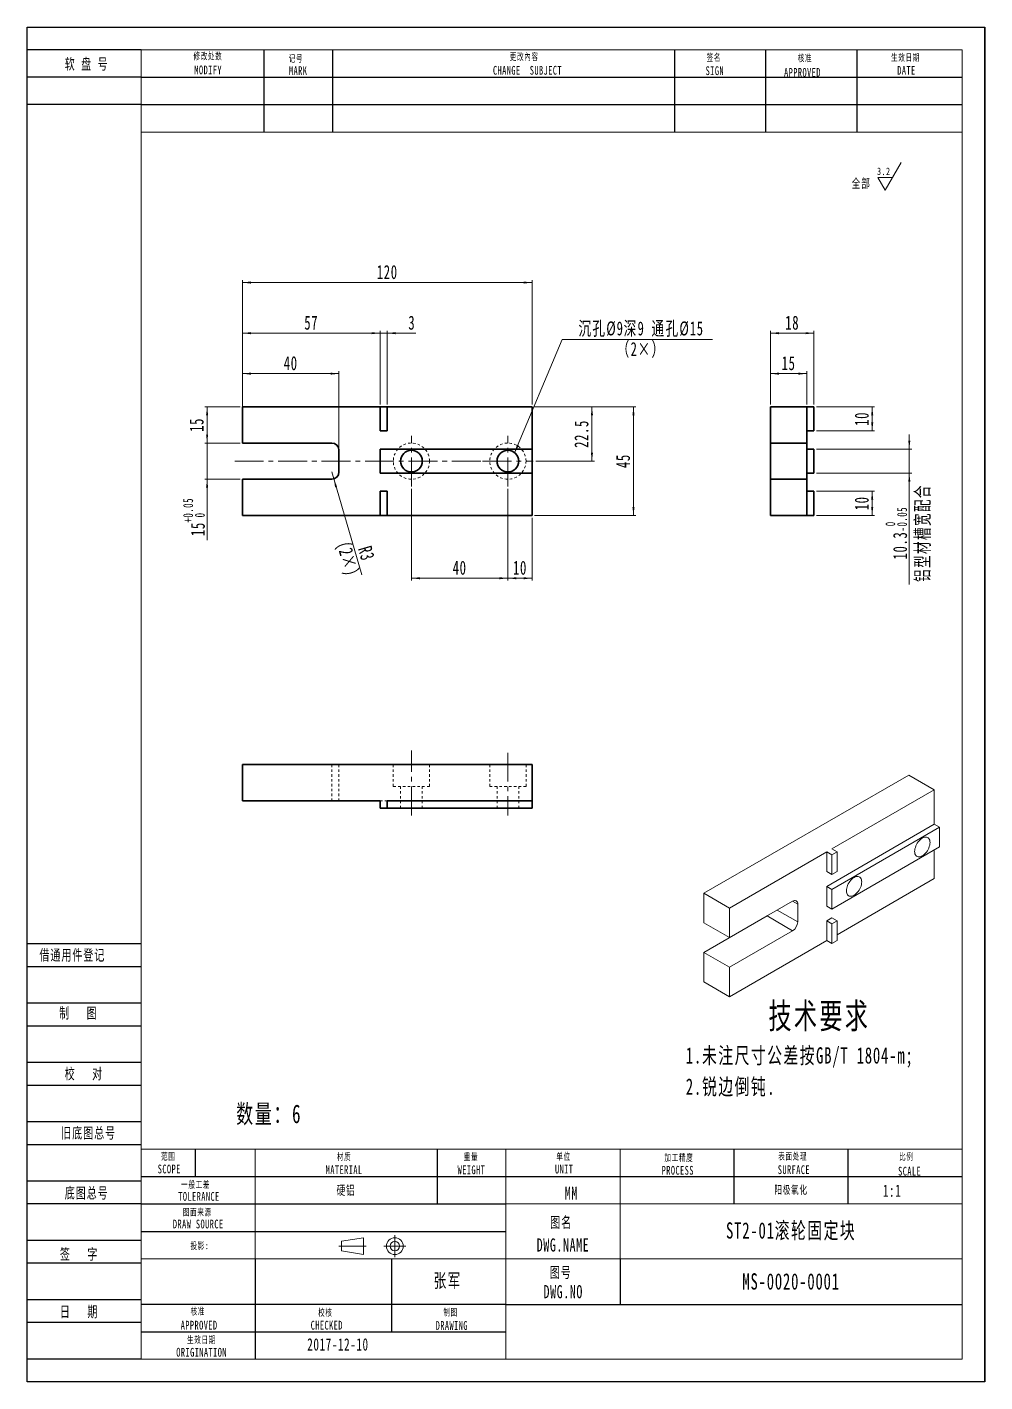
# Model space of a CAD drawing. Header units: millimetres. Extents: x 0 to 7581, y 0 to 561.
# Drawn here: x 0 to 397, y 0 to 561 of the extents above; entities that cross this region are included whole.
import ezdxf

# ---------------------------------------------------------------- set-up
doc = ezdxf.new("R2010")
doc.units = ezdxf.units.MM
for name, pattern in [('AD_LTYPE3 0 mm', [16, 11, -1, 1, -1, 1, -1]), ('点画线', [18, 12, -2, 2, -2]), ('虚线', [2, 1, -1])]:
    doc.linetypes.add(name, pattern=pattern)
doc.layers.get('0').update_dxf_attribs({"lineweight": 35})
for name, color, linetype, lineweight in [('ACAD0', 7, 'Continuous', 0), ('ACADA-定位3-标高', 171, 'Continuous', 0), ('ACADA-构件3-柱砼', 9, 'Continuous', 0), ('ACADA-构件8-屋面', 7, 'Continuous', 0), ('EB0', 7, 'Continuous', 35), ('中心线层', 1, '点画线', 18), ('尺寸线层', 3, 'Continuous', 18), ('虚线层', 6, '虚线', 18)]:
    doc.layers.add(name, color=color, linetype=linetype, lineweight=lineweight)
doc.styles.add('标准', font='', dxfattribs={"width": 0.667})
doc.styles.get('标准').set_extended_font_data('宋体')
doc.dimstyles.new('标准', dxfattribs={"dimtxt": 5.779688, "dimasz": 3.5, "dimexe": 1, "dimexo": 1, "dimgap": 1.209086, "dimtad": 1, "dimdsep": 46, "dimtxsty": '标准', "dimblk": '_CAXARROW', "dimcen": 0, "dimdle": 6, "dimazin": 2, "dimtfac": 0.707107, "dimtdec": 3, "dimtmove": 0, "dimatfit": 3, "dimfxl": 1, "dimfrac": 2, "dimtolj": 1, "dimlwd": 18, "dimarcsym": 0})

# ---------------------------------------------------------------- blocks, each defined once
blk = doc.blocks.new('*X2')
at = {"layer": '尺寸线层', "linetype": 'Continuous', "lineweight": 18}
for p, q in [((6.49, -1.41), (13.14, 10.09)), ((3.48, 3.82), (9.51, 3.82)), ((6.49, -1.41), (3.48, 3.82))]:
    blk.add_line(p, q, dxfattribs=at)
at = {"layer": '尺寸线层', "linetype": 'Continuous', "lineweight": 18, "line_spacing_factor": 1.15057, "style": '标准'}
for s, insert, char_height, width, attachment_point in [('\\T1.1;3.2', (8.68, 6.41), 3.116, 6.8178, 6), ('\\T1.1;全部', (-3.47, 1.27), 3.853, 17.1639, 5)]:
    blk.add_mtext(s, dxfattribs=dict(at, insert=insert, char_height=char_height, width=width, attachment_point=attachment_point))
blk = doc.blocks.new('*X83')
at = {"layer": 'EB0', "linetype": 'Continuous', "lineweight": 18}
for points in [[(74.58, 403.97), (74.15, 400.47), (75.02, 400.47)], [(74.58, 388.97), (74.15, 392.47), (75.02, 392.47)]]:
    blk.add_hatch(color=0, dxfattribs=at).paths.add_polyline_path(points, flags=0)
at = {"layer": 'EB0', "color": 0, "linetype": 'Continuous', "lineweight": 18}
for p, q in [((88.23, 403.97), (73.58, 403.97)), ((74.58, 388.97), (74.58, 403.97)), ((88.23, 388.97), (73.58, 388.97))]:
    blk.add_line(p, q, dxfattribs=at)
at = {"layer": 'EB0', "color": 0, "linetype": 'Continuous', "lineweight": 18, "insert": (70.27, 396.47), "char_height": 5.78, "width": 8.1213, "attachment_point": 5, "rotation": 90, "line_spacing_factor": 1.15057, "style": '标准'}
blk.add_mtext('\\T1.1;15', dxfattribs=at)
blk = doc.blocks.new('_CAXARROW')
blk.add_hatch(color=0).paths.add_polyline_path([(0, 0), (-1, 0.125), (-1, -0.125)], flags=0)
blk = doc.blocks.new('*X85')
at = {"color": 0, "attachment_point": 1, "rotation": 90, "line_spacing_factor": 1.15057, "style": '标准'}
for s, insert, char_height, width in [('\\T1.1;{\\H0.707107x;+0.05}', (64.66, 355.99), 5.7797, 20.9352), ('\\T1.1;{\\H0.707107x;0}', (69.53, 358.14), 5.7797, 20.9352), ('\\T1.1;15', (67.84, 350.42), 5.78, 32.911)]:
    blk.add_mtext(s, dxfattribs=dict(at, insert=insert, char_height=char_height, width=width))
blk = doc.blocks.new('*X84')
at = {"layer": 'EB0', "linetype": 'Continuous', "lineweight": 18}
for points in [[(74.58, 388.97), (75.02, 392.47), (74.15, 392.47)], [(74.58, 373.97), (75.02, 370.47), (74.15, 370.47)]]:
    blk.add_hatch(color=0, dxfattribs=at).paths.add_polyline_path(points, flags=0)
at = {"layer": 'EB0', "color": 0, "linetype": 'Continuous', "lineweight": 18}
for p, q in [((74.58, 394.97), (74.58, 348.7)), ((88.23, 388.97), (73.58, 388.97)), ((88.23, 373.97), (73.58, 373.97))]:
    blk.add_line(p, q, dxfattribs=at)
blk.add_blockref('*X85', (0, 0), dxfattribs=at)
blk = doc.blocks.new('*X86')
at = {"layer": 'EB0', "linetype": 'Continuous', "lineweight": 18}
for points in [[(89.23, 455.45), (92.73, 455.89), (92.73, 455.01)], [(209.23, 455.45), (205.73, 455.89), (205.73, 455.01)]]:
    blk.add_hatch(color=0, dxfattribs=at).paths.add_polyline_path(points, flags=0)
at = {"layer": 'EB0', "color": 0, "linetype": 'Continuous', "lineweight": 18}
for p, q in [((89.23, 404.97), (89.23, 456.45)), ((89.23, 455.45), (209.23, 455.45)), ((209.23, 404.97), (209.23, 456.45))]:
    blk.add_line(p, q, dxfattribs=at)
at = {"layer": 'EB0', "color": 0, "linetype": 'Continuous', "lineweight": 18, "insert": (149.23, 459.76), "char_height": 5.78, "width": 12.7409, "attachment_point": 5, "line_spacing_factor": 1.15057, "style": '标准'}
blk.add_mtext('\\T1.1;120', dxfattribs=at)
blk = doc.blocks.new('*X87')
at = {"layer": 'EB0', "linetype": 'Continuous', "lineweight": 18}
for points in [[(89.23, 434.47), (92.73, 434.9), (92.73, 434.03)], [(146.23, 434.47), (142.73, 434.9), (142.73, 434.03)]]:
    blk.add_hatch(color=0, dxfattribs=at).paths.add_polyline_path(points, flags=0)
at = {"layer": 'EB0', "color": 0, "linetype": 'Continuous', "lineweight": 18}
for p, q in [((89.23, 404.97), (89.23, 435.47)), ((89.23, 434.47), (146.23, 434.47)), ((146.23, 404.97), (146.23, 435.47))]:
    blk.add_line(p, q, dxfattribs=at)
at = {"layer": 'EB0', "color": 0, "linetype": 'Continuous', "lineweight": 18, "insert": (117.73, 438.78), "char_height": 5.78, "width": 8.1534, "attachment_point": 5, "line_spacing_factor": 1.15057, "style": '标准'}
blk.add_mtext('\\T1.1;57', dxfattribs=at)
blk = doc.blocks.new('*X88')
at = {"layer": 'EB0', "linetype": 'Continuous', "lineweight": 18}
for points in [[(146.23, 434.47), (142.73, 434.03), (142.73, 434.9)], [(149.23, 434.47), (152.73, 434.03), (152.73, 434.9)]]:
    blk.add_hatch(color=0, dxfattribs=at).paths.add_polyline_path(points, flags=0)
at = {"layer": 'EB0', "color": 0, "linetype": 'Continuous', "lineweight": 18}
for p, q in [((161.07, 434.47), (140.23, 434.47)), ((146.23, 404.97), (146.23, 435.47)), ((149.23, 404.97), (149.23, 435.47))]:
    blk.add_line(p, q, dxfattribs=at)
at = {"layer": 'EB0', "color": 0, "linetype": 'Continuous', "lineweight": 18, "insert": (159.4, 438.78), "char_height": 5.78, "width": 3.598, "attachment_point": 5, "line_spacing_factor": 1.15057, "style": '标准'}
blk.add_mtext('\\T1.1;3', dxfattribs=at)
blk = doc.blocks.new('*X89')
at = {"layer": 'EB0', "linetype": 'Continuous', "lineweight": 18}
for points in [[(89.23, 417.7), (92.73, 417.27), (92.73, 418.14)], [(129.23, 417.7), (125.73, 417.27), (125.73, 418.14)]]:
    blk.add_hatch(color=0, dxfattribs=at).paths.add_polyline_path(points, flags=0)
at = {"layer": 'EB0', "color": 0, "linetype": 'Continuous', "lineweight": 18}
for p, q in [((89.23, 389.97), (89.23, 418.7)), ((129.23, 417.7), (89.23, 417.7)), ((129.23, 386.97), (129.23, 418.7))]:
    blk.add_line(p, q, dxfattribs=at)
at = {"layer": 'EB0', "color": 0, "linetype": 'Continuous', "lineweight": 18, "insert": (109.23, 422.01), "char_height": 5.78, "width": 8.2177, "attachment_point": 5, "line_spacing_factor": 1.15057, "style": '标准'}
blk.add_mtext('\\T1.1;40', dxfattribs=at)
blk = doc.blocks.new('*X90')
at = {"layer": 'EB0', "linetype": 'Continuous', "lineweight": 18}
for points in [[(159.23, 332.95), (162.73, 333.38), (162.73, 332.51)], [(199.23, 332.95), (195.73, 333.38), (195.73, 332.51)]]:
    blk.add_hatch(color=0, dxfattribs=at).paths.add_polyline_path(points, flags=0)
at = {"layer": 'EB0', "color": 0, "linetype": 'Continuous', "lineweight": 18}
for p, q in [((159.23, 369.97), (159.23, 331.95)), ((199.23, 369.97), (199.23, 331.95)), ((159.23, 332.95), (199.23, 332.95))]:
    blk.add_line(p, q, dxfattribs=at)
at = {"layer": 'EB0', "color": 0, "linetype": 'Continuous', "lineweight": 18, "insert": (179.23, 337.26), "char_height": 5.78, "width": 8.2177, "attachment_point": 5, "line_spacing_factor": 1.15057, "style": '标准'}
blk.add_mtext('\\T1.1;40', dxfattribs=at)
blk = doc.blocks.new('*X91')
at = {"layer": 'EB0', "linetype": 'Continuous', "lineweight": 18}
for points in [[(199.23, 332.95), (202.73, 332.51), (202.73, 333.38)], [(209.23, 332.95), (205.73, 332.51), (205.73, 333.38)]]:
    blk.add_hatch(color=0, dxfattribs=at).paths.add_polyline_path(points, flags=0)
at = {"layer": 'EB0', "color": 0, "linetype": 'Continuous', "lineweight": 18}
for p, q in [((199.23, 369.97), (199.23, 331.95)), ((209.23, 357.97), (209.23, 331.95)), ((209.23, 332.95), (199.23, 332.95))]:
    blk.add_line(p, q, dxfattribs=at)
at = {"layer": 'EB0', "color": 0, "linetype": 'Continuous', "lineweight": 18, "insert": (204.23, 337.26), "char_height": 5.78, "width": 8.2177, "attachment_point": 5, "line_spacing_factor": 1.15057, "style": '标准'}
blk.add_mtext('\\T1.1;10', dxfattribs=at)
blk = doc.blocks.new('*X92')
at = {"layer": 'EB0', "linetype": 'Continuous', "lineweight": 18}
for points in [[(234.04, 403.97), (233.6, 400.47), (234.47, 400.47)], [(234.04, 381.47), (233.6, 384.97), (234.47, 384.97)]]:
    blk.add_hatch(color=0, dxfattribs=at).paths.add_polyline_path(points, flags=0)
at = {"layer": 'EB0', "color": 0, "linetype": 'Continuous', "lineweight": 18}
for p, q in [((210.23, 403.97), (235.04, 403.97)), ((234.04, 381.47), (234.04, 403.97)), ((210.73, 381.47), (235.04, 381.47))]:
    blk.add_line(p, q, dxfattribs=at)
at = {"layer": 'EB0', "color": 0, "linetype": 'Continuous', "lineweight": 18, "insert": (229.73, 392.72), "char_height": 5.78, "width": 17.1678, "attachment_point": 5, "rotation": 90, "line_spacing_factor": 1.15057, "style": '标准'}
blk.add_mtext('\\T1.1;22.5', dxfattribs=at)
blk = doc.blocks.new('*X93')
at = {"layer": 'EB0', "linetype": 'Continuous', "lineweight": 18}
for points in [[(251.25, 403.97), (250.81, 400.47), (251.69, 400.47)], [(251.25, 358.97), (250.81, 362.47), (251.69, 362.47)]]:
    blk.add_hatch(color=0, dxfattribs=at).paths.add_polyline_path(points, flags=0)
at = {"layer": 'EB0', "color": 0, "linetype": 'Continuous', "lineweight": 18}
for p, q in [((210.23, 403.97), (252.25, 403.97)), ((251.25, 358.97), (251.25, 403.97)), ((210.23, 358.97), (252.25, 358.97))]:
    blk.add_line(p, q, dxfattribs=at)
at = {"layer": 'EB0', "color": 0, "linetype": 'Continuous', "lineweight": 18, "insert": (246.94, 381.47), "char_height": 5.78, "width": 8.1213, "attachment_point": 5, "rotation": 90, "line_spacing_factor": 1.15057, "style": '标准'}
blk.add_mtext('\\T1.1;45', dxfattribs=at)
blk = doc.blocks.new('*X94')
at = {"layer": 'EB0', "linetype": 'Continuous', "lineweight": 18}
blk.add_hatch(color=0, dxfattribs=at).paths.add_polyline_path([(127.07, 374.09), (127.63, 370.61), (128.47, 370.86)], flags=0)
at = {"layer": 'EB0', "color": 0, "linetype": 'Continuous', "lineweight": 18}
blk.add_line((138.73, 334.31), (126.23, 376.97), dxfattribs=at)
at = {"layer": 'EB0', "color": 0, "linetype": 'Continuous', "lineweight": 18, "char_height": 5.78, "attachment_point": 5, "rotation": 286.3386, "line_spacing_factor": 1.15057, "style": '标准'}
for s, insert, width in [('\\T1.1;(2×)', (132.33, 340.83), 57.4225), ('\\T1.1;R3', (140.6, 343.25), 37.2019)]:
    blk.add_mtext(s, dxfattribs=dict(at, insert=insert, width=width))
blk = doc.blocks.new('*X95')
at = {"layer": 'EB0', "linetype": 'Continuous', "lineweight": 18}
blk.add_hatch(color=0, dxfattribs=at).paths.add_polyline_path([(202, 384.84), (202.95, 388.24), (203.76, 387.9)], flags=0)
at = {"layer": 'EB0', "color": 0, "linetype": 'Continuous', "lineweight": 18}
for p, q in [((202, 384.84), (221.73, 431.82)), ((221.73, 431.82), (284.02, 431.82))]:
    blk.add_line(p, q, dxfattribs=at)
at = {"layer": 'EB0', "color": 0, "linetype": 'Continuous', "lineweight": 18, "attachment_point": 5, "line_spacing_factor": 1.15057, "style": '标准'}
for s, insert, char_height, width in [('\\T1.1;沉孔%%C9深9 通孔%%C15', (254.38, 436.13), 5.7797, 73.9142), ('\\T1.1;（2×）', (254.38, 427.51), 5.78, 25.3598)]:
    blk.add_mtext(s, dxfattribs=dict(at, insert=insert, char_height=char_height, width=width))
blk = doc.blocks.new('*X96')
at = {"layer": 'EB0', "linetype": 'Continuous', "lineweight": 18}
for points in [[(350.16, 403.97), (349.72, 400.47), (350.6, 400.47)], [(350.16, 393.97), (349.72, 397.47), (350.6, 397.47)]]:
    blk.add_hatch(color=0, dxfattribs=at).paths.add_polyline_path(points, flags=0)
at = {"layer": 'EB0', "color": 0, "linetype": 'Continuous', "lineweight": 18}
for p, q in [((327.03, 403.97), (351.16, 403.97)), ((350.16, 393.97), (350.16, 403.97)), ((327.03, 393.97), (351.16, 393.97))]:
    blk.add_line(p, q, dxfattribs=at)
at = {"layer": 'EB0', "color": 0, "linetype": 'Continuous', "lineweight": 18, "insert": (345.85, 398.97), "char_height": 5.78, "width": 8.2177, "attachment_point": 5, "rotation": 90, "line_spacing_factor": 1.15057, "style": '标准'}
blk.add_mtext('\\T1.1;10', dxfattribs=at)
blk = doc.blocks.new('*X97')
at = {"layer": 'EB0', "linetype": 'Continuous', "lineweight": 18}
for points in [[(350.16, 368.97), (350.6, 365.47), (349.72, 365.47)], [(350.16, 358.97), (350.6, 362.47), (349.72, 362.47)]]:
    blk.add_hatch(color=0, dxfattribs=at).paths.add_polyline_path(points, flags=0)
at = {"layer": 'EB0', "color": 0, "linetype": 'Continuous', "lineweight": 18}
for p, q in [((327.03, 368.97), (351.16, 368.97)), ((350.16, 368.97), (350.16, 358.97)), ((327.03, 358.97), (351.16, 358.97))]:
    blk.add_line(p, q, dxfattribs=at)
at = {"layer": 'EB0', "color": 0, "linetype": 'Continuous', "lineweight": 18, "insert": (345.85, 363.97), "char_height": 5.78, "width": 8.2177, "attachment_point": 5, "rotation": 90, "line_spacing_factor": 1.15057, "style": '标准'}
blk.add_mtext('\\T1.1;10', dxfattribs=at)
blk = doc.blocks.new('*X98')
at = {"layer": 'EB0', "linetype": 'Continuous', "lineweight": 18}
for points in [[(308.03, 417.7), (311.53, 417.27), (311.53, 418.14)], [(323.03, 417.7), (319.53, 417.27), (319.53, 418.14)]]:
    blk.add_hatch(color=0, dxfattribs=at).paths.add_polyline_path(points, flags=0)
at = {"layer": 'EB0', "color": 0, "linetype": 'Continuous', "lineweight": 18}
for p, q in [((308.03, 404.97), (308.03, 418.7)), ((323.03, 417.7), (308.03, 417.7)), ((323.03, 404.97), (323.03, 418.7))]:
    blk.add_line(p, q, dxfattribs=at)
at = {"layer": 'EB0', "color": 0, "linetype": 'Continuous', "lineweight": 18, "insert": (315.53, 422.01), "char_height": 5.78, "width": 8.1213, "attachment_point": 5, "line_spacing_factor": 1.15057, "style": '标准'}
blk.add_mtext('\\T1.1;15', dxfattribs=at)
blk = doc.blocks.new('*X99')
at = {"layer": 'EB0', "linetype": 'Continuous', "lineweight": 18}
for points in [[(308.03, 434.47), (311.53, 434.9), (311.53, 434.03)], [(326.03, 434.47), (322.53, 434.9), (322.53, 434.03)]]:
    blk.add_hatch(color=0, dxfattribs=at).paths.add_polyline_path(points, flags=0)
at = {"layer": 'EB0', "color": 0, "linetype": 'Continuous', "lineweight": 18}
for p, q in [((308.03, 404.97), (308.03, 435.47)), ((308.03, 434.47), (326.03, 434.47)), ((326.03, 404.97), (326.03, 435.47))]:
    blk.add_line(p, q, dxfattribs=at)
at = {"layer": 'EB0', "color": 0, "linetype": 'Continuous', "lineweight": 18, "insert": (317.03, 438.78), "char_height": 5.78, "width": 8.1534, "attachment_point": 5, "line_spacing_factor": 1.15057, "style": '标准'}
blk.add_mtext('\\T1.1;18', dxfattribs=at)
blk = doc.blocks.new('*X101')
at = {"color": 0, "attachment_point": 1, "rotation": 90, "line_spacing_factor": 1.15057, "style": '标准'}
for s, insert, char_height, width in [('\\T1.1;{\\H0.707107x;-0.05}', (360.48, 352.29), 5.7797, 20.9352), ('\\T1.1;{\\H0.707107x;0}', (355.61, 354.48), 5.7797, 20.9352), ('\\T1.1;10.3', (358.79, 340.73), 5.78, 44.973)]:
    blk.add_mtext(s, dxfattribs=dict(at, insert=insert, char_height=char_height, width=width))
blk = doc.blocks.new('*X100')
at = {"layer": '尺寸线层', "linetype": 'Continuous', "lineweight": 18}
for points in [[(365.53, 386.47), (365.97, 389.97), (365.1, 389.97)], [(365.53, 376.47), (365.97, 372.97), (365.1, 372.97)]]:
    blk.add_hatch(color=0, dxfattribs=at).paths.add_polyline_path(points, flags=0)
at = {"layer": '尺寸线层', "color": 0, "linetype": 'Continuous', "lineweight": 18}
for p, q in [((365.53, 392.47), (365.53, 330.37)), ((327.03, 386.47), (366.53, 386.47)), ((327.03, 376.47), (366.53, 376.47))]:
    blk.add_line(p, q, dxfattribs=at)
blk.add_blockref('*X101', (0, 0), dxfattribs=at)
at = {"layer": '尺寸线层', "color": 0, "linetype": 'Continuous', "lineweight": 18, "insert": (371.34, 351.66), "char_height": 5.7797, "width": 59.6826, "attachment_point": 5, "rotation": 90, "line_spacing_factor": 1.15057, "style": '标准'}
blk.add_mtext('\\T1.1;铝型材槽宽配合', dxfattribs=at)

msp = doc.modelspace()

# ---------------------------------------------------------------- linework, layer by layer
at = {"layer": 'ACAD0', "linetype": 'Continuous', "lineweight": 0}
for p, q in [((47.245, 9.449), (47.245, 551.825)), ((47.245, 551.825), (387.412, 551.825)), ((387.412, 551.825), (387.412, 9.449)), ((47.245, 517.809), (387.412, 517.809)), ((47.245, 96.38), (387.412, 96.38)), ((94.491, 51.025), (94.491, 96.38)), ((198.43, 9.449), (198.43, 96.38)), ((245.676, 51.025), (245.676, 96.38)), ((198.43, 73.703), (387.412, 73.703)), ((47.245, 51.025), (387.412, 51.025)), ((47.245, 9.449), (387.412, 9.449))]:
    msp.add_line(p, q, dxfattribs=at)
at = {"layer": 'ACAD0', "color": 7, "linetype": 'Continuous', "lineweight": 15}
for p, q in [((365.275, 251.407), (280.422, 202.423)), ((375.882, 245.284), (365.275, 251.407)), ((375.882, 245.284), (333.455, 220.792)), ((375.882, 230.995), (375.882, 245.284)), ((375.882, 230.995), (331.334, 205.278)), ((378.003, 229.77), (375.882, 230.995)), ((378.003, 229.77), (333.455, 204.053)), ((378.003, 221.605), (378.003, 229.77)), ((331.334, 219.567), (291.029, 196.3)), ((333.455, 218.343), (331.334, 219.567)), ((331.334, 219.567), (331.334, 211.402)), ((333.455, 195.888), (378.003, 221.605)), ((335.577, 219.567), (333.455, 220.792)), ((335.577, 219.567), (333.455, 218.343)), ((335.577, 211.402), (335.577, 219.567)), ((375.882, 208.54), (375.882, 220.38)), ((333.455, 218.343), (333.455, 210.177)), ((333.455, 210.177), (331.334, 211.402)), ((333.455, 210.177), (335.577, 211.402)), ((335.577, 185.272), (375.882, 208.54)), ((291.029, 196.3), (280.422, 202.423)), ((280.422, 202.423), (280.422, 190.174)), ((331.334, 205.278), (331.334, 197.112)), ((333.455, 204.053), (331.334, 205.278)), ((333.455, 204.053), (333.455, 195.888)), ((291.029, 184.051), (317.192, 199.155)), ((319.313, 197.93), (319.313, 190.581)), ((333.455, 195.888), (331.334, 197.112)), ((306.585, 193.03), (280.422, 177.926)), ((291.029, 196.3), (291.029, 184.051)), ((306.671, 193.081), (306.585, 193.03)), ((317.192, 186.907), (306.585, 193.03)), ((333.455, 192.213), (331.334, 190.988)), ((331.334, 190.988), (331.334, 182.823)), ((333.455, 189.764), (331.334, 190.988)), ((335.577, 190.988), (333.455, 192.213)), ((335.577, 190.988), (333.455, 189.764)), ((335.577, 182.823), (335.577, 190.988)), ((291.029, 184.051), (280.422, 190.174)), ((317.192, 186.907), (291.029, 171.803)), ((333.455, 189.764), (333.455, 181.598)), ((291.029, 159.555), (331.334, 182.823)), ((333.455, 181.598), (331.334, 182.823)), ((333.455, 181.598), (335.577, 182.823)), ((291.029, 171.803), (280.422, 177.926)), ((280.422, 177.926), (280.422, 165.678)), ((291.029, 171.803), (291.029, 159.555)), ((291.029, 159.555), (280.422, 165.678))]:
    msp.add_line(p, q, dxfattribs=at)
at = {"layer": 'ACAD0', "color": 8, "linetype": 'Continuous', "lineweight": 15}
for p, q in [((319.313, 197.93), (317.192, 199.155)), ((319.313, 190.581), (310.827, 195.48))]:
    msp.add_line(p, q, dxfattribs=at)
at = {"layer": 'ACAD0', "color": 7, "linetype": 'Continuous', "lineweight": 15}
for points in [[(367.75, 219.768), (367.783, 220.31), (367.879, 220.878), (368.038, 221.461), (368.255, 222.046), (368.527, 222.623), (368.848, 223.179), (369.212, 223.703), (369.61, 224.185), (370.036, 224.613), (370.479, 224.981), (370.932, 225.28), (371.385, 225.504), (371.829, 225.648), (372.254, 225.711), (372.652, 225.689), (373.016, 225.585), (373.337, 225.4), (373.609, 225.137), (373.827, 224.803), (373.985, 224.403), (374.082, 223.946), (374.114, 223.442), (374.082, 222.9), (373.985, 222.333), (373.827, 221.75), (373.609, 221.164), (373.337, 220.587), (373.016, 220.031), (372.652, 219.507), (372.254, 219.026), (371.829, 218.597), (371.385, 218.23), (370.932, 217.931), (370.479, 217.707), (370.036, 217.562), (369.61, 217.5), (369.212, 217.521), (368.848, 217.625), (368.527, 217.811), (368.255, 218.073), (368.038, 218.408), (367.879, 218.807), (367.783, 219.264), (367.75, 219.768)], [(339.466, 203.44), (339.498, 203.982), (339.595, 204.55), (339.753, 205.133), (339.971, 205.718), (340.243, 206.295), (340.564, 206.851), (340.928, 207.375), (341.326, 207.856), (341.751, 208.285), (342.195, 208.653), (342.648, 208.951), (343.101, 209.175), (343.544, 209.32), (343.97, 209.383), (344.368, 209.361), (344.732, 209.257), (345.053, 209.072), (345.325, 208.809), (345.542, 208.474), (345.701, 208.075), (345.797, 207.618), (345.83, 207.114), (345.797, 206.572), (345.701, 206.004), (345.542, 205.422), (345.325, 204.836), (345.053, 204.259), (344.732, 203.703), (344.368, 203.179), (343.97, 202.698), (343.544, 202.269), (343.101, 201.901), (342.648, 201.603), (342.195, 201.379), (341.751, 201.234), (341.326, 201.172), (340.928, 201.193), (340.564, 201.297), (340.243, 201.483), (339.971, 201.745), (339.753, 202.08), (339.595, 202.479), (339.498, 202.936), (339.466, 203.44)]]:
    msp.add_lwpolyline(points, dxfattribs=at)
for centre, radius, start, end in [((318.014, 198.129), 1.315, 351.31506, 128.67419), ((314.727, 190.779), 4.59, 302.4763, 357.5237)]:
    msp.add_arc(centre, radius, start, end, dxfattribs=at)
at = {"layer": 'ACADA-构件3-柱砼', "linetype": 'ByBlock', "lineweight": -2, "ltscale": 0.2}
for p, q in [((0, 0), (0, 561.274)), ((0, 561.274), (396.861, 561.274)), ((396.861, 0), (396.861, 561.274)), ((396.861, 561.274), (396.861, 0)), ((47.245, 551.825), (0, 551.825)), ((98.27, 517.809), (98.27, 551.825)), ((126.617, 517.809), (126.617, 551.825)), ((268.353, 517.809), (268.353, 551.825)), ((306.15, 517.809), (306.15, 551.825)), ((343.946, 517.809), (343.946, 551.825)), ((47.245, 540.486), (0, 540.486)), ((47.245, 540.486), (387.412, 540.486)), ((47.245, 529.148), (0, 529.148)), ((47.245, 529.148), (387.412, 529.148)), ((47.245, 181.422), (0, 181.422)), ((47.245, 171.973), (0, 171.973)), ((47.245, 156.854), (0, 156.854)), ((47.245, 147.405), (0, 147.405)), ((47.245, 132.287), (0, 132.287)), ((47.245, 122.838), (0, 122.838)), ((47.245, 107.719), (0, 107.719)), ((47.245, 98.27), (0, 98.27)), ((69.661, 96.401), (69.661, 85.042)), ((170.083, 73.703), (170.083, 96.38)), ((292.921, 73.703), (292.921, 96.38)), ((340.166, 73.703), (340.166, 96.38)), ((47.245, 85.042), (387.412, 85.042)), ((47.245, 83.152), (0, 83.152)), ((47.245, 73.703), (0, 73.703)), ((47.245, 73.703), (198.43, 73.703)), ((47.245, 62.364), (198.43, 62.364)), ((47.245, 58.584), (0, 58.584)), ((94.491, 51.025), (94.491, 9.449)), ((151.185, 20.788), (151.185, 51.025)), ((245.676, 51.025), (245.676, 32.127)), ((47.245, 49.135), (0, 49.135)), ((47.245, 34.017), (0, 34.017)), ((198.43, 32.127), (47.245, 32.127)), ((198.43, 32.127), (387.412, 32.127)), ((47.245, 24.568), (0, 24.568)), ((47.245, 20.788), (198.43, 20.788)), ((47.245, 9.449), (0, 9.449)), ((396.861, 0), (0, 0))]:
    msp.add_line(p, q, dxfattribs=at)
at = {"layer": 'ACADA-构件8-屋面', "linetype": 'Continuous', "lineweight": 18}
for p, q in [((129.207, 56.261), (140.435, 56.261)), ((130.269, 58.243), (139.374, 59.748)), ((130.269, 58.243), (130.269, 54.28)), ((139.374, 59.748), (139.374, 52.775)), ((147.827, 56.261), (156.924, 56.261)), ((152.376, 51.713), (152.376, 60.81)), ((130.269, 54.28), (139.374, 52.775))]:
    msp.add_line(p, q, dxfattribs=at)
for radius in [3.487, 1.981]:
    msp.add_circle((152.376, 56.261), radius, dxfattribs=at)
at = {"layer": 'EB0'}
for p, q in [((89.226, 403.97), (89.226, 388.97)), ((146.226, 403.97), (89.226, 403.97)), ((146.226, 403.97), (146.226, 393.97)), ((149.226, 403.97), (146.226, 403.97)), ((149.226, 393.97), (149.226, 403.97)), ((209.226, 403.97), (149.226, 403.97)), ((209.226, 386.47), (209.226, 403.97)), ((323.033, 403.97), (308.033, 403.97)), ((308.033, 403.97), (308.033, 388.97)), ((323.033, 403.97), (323.033, 388.97)), ((326.033, 403.97), (323.033, 403.97)), ((326.033, 403.97), (326.033, 393.97)), ((146.226, 393.97), (149.226, 393.97)), ((326.033, 393.97), (323.033, 393.97)), ((89.226, 388.97), (126.226, 388.97)), ((323.033, 388.97), (308.033, 388.97)), ((308.033, 388.97), (308.033, 385.97)), ((323.033, 388.97), (323.033, 385.97)), ((129.226, 385.97), (129.226, 376.97)), ((146.226, 386.47), (146.226, 376.47)), ((209.226, 386.47), (146.226, 386.47)), ((209.226, 376.47), (209.226, 386.47)), ((308.033, 385.97), (308.033, 376.97)), ((326.033, 386.47), (323.033, 386.47)), ((323.033, 385.97), (323.033, 376.97)), ((326.033, 386.47), (326.033, 376.47)), ((146.226, 376.47), (209.226, 376.47)), ((209.226, 358.97), (209.226, 376.47)), ((308.033, 376.97), (308.033, 373.97)), ((323.033, 376.97), (323.033, 373.97)), ((326.033, 376.47), (323.033, 376.47)), ((89.226, 373.97), (89.226, 358.97)), ((126.226, 373.97), (89.226, 373.97)), ((308.033, 373.97), (308.033, 358.97)), ((323.033, 373.97), (308.033, 373.97)), ((323.033, 373.97), (323.033, 358.97)), ((146.226, 368.97), (146.226, 358.97)), ((149.226, 368.97), (146.226, 368.97)), ((149.226, 358.97), (149.226, 368.97)), ((326.033, 368.97), (323.033, 368.97)), ((326.033, 368.97), (326.033, 358.97)), ((89.226, 358.97), (146.226, 358.97)), ((146.226, 358.97), (149.226, 358.97)), ((149.226, 358.97), (209.226, 358.97)), ((323.033, 358.97), (308.033, 358.97)), ((326.033, 358.97), (323.033, 358.97)), ((89.226, 240.719), (89.226, 255.719)), ((209.226, 255.719), (89.226, 255.719)), ((209.226, 240.719), (209.226, 255.719)), ((146.226, 240.719), (89.226, 240.719)), ((146.226, 237.719), (146.226, 240.719)), ((149.226, 237.719), (146.226, 237.719)), ((209.226, 240.719), (149.226, 240.719)), ((149.226, 237.719), (149.226, 240.719)), ((209.226, 237.719), (149.226, 237.719)), ((209.226, 237.719), (209.226, 240.719))]:
    msp.add_line(p, q, dxfattribs=at)
for centre in [(159.226, 381.47), (199.226, 381.47)]:
    msp.add_circle(centre, 4.5, dxfattribs=at)
for centre, start, end in [((126.226, 385.97), 0, 90), ((126.226, 376.97), 270, 360)]:
    msp.add_arc(centre, 3, start, end, dxfattribs=at)
at = {"layer": '中心线层', "linetype": '点画线', "lineweight": 18}
for p, q in [((159.226, 370.97), (159.226, 391.97)), ((199.226, 370.97), (199.226, 391.97)), ((86.015, 381.47), (188.726, 381.47)), ((188.726, 381.47), (209.726, 381.47)), ((159.226, 234.719), (159.226, 261.517)), ((199.226, 260.671), (199.226, 234.719))]:
    msp.add_line(p, q, dxfattribs=at)
at = {"layer": '虚线层', "color": 6, "linetype": '虚线', "lineweight": 18}
for p, q in [((126.226, 240.719), (126.226, 255.719)), ((129.226, 240.719), (129.226, 255.719)), ((151.726, 255.719), (151.726, 246.719)), ((166.726, 246.719), (166.726, 255.719)), ((191.726, 255.719), (191.726, 246.719)), ((206.726, 246.719), (206.726, 255.719)), ((151.726, 246.719), (166.726, 246.719)), ((154.726, 246.719), (154.726, 237.719)), ((163.726, 237.719), (163.726, 246.719)), ((191.726, 246.719), (206.726, 246.719)), ((194.726, 246.719), (194.726, 237.719)), ((203.726, 237.719), (203.726, 246.719)), ((146.226, 240.719), (149.226, 240.719))]:
    msp.add_line(p, q, dxfattribs=at)
for centre in [(159.226, 381.47), (199.226, 381.47)]:
    msp.add_circle(centre, 7.5, dxfattribs=at)

# ---------------------------------------------------------------- block references
at = {"layer": 'ACAD0'}
msp.add_blockref('*X2', (349.073, 495.092), dxfattribs=at)
at = {"layer": '尺寸线层'}
msp.add_blockref('*X95', (0, 0), dxfattribs=at)

# ---------------------------------------------------------------- texts
at = {"layer": 'ACADA-定位3-标高', "linetype": 'Continuous', "lineweight": 18, "line_spacing_factor": 1.15057, "style": '标准'}
for s, insert, char_height, width, attachment_point in [('\\T1.1;数量：6', (86.625, 106.331), 7.7149, 39.46868, 7), ('\\T1.1;ST2-01滚轮固定块', (316.544, 62.364), 6.74297, 141.73595, 5), ('\\T1.1;MS-0020-0001', (316.544, 41.576), 6.74297, 141.73595, 5), ('\\T1.1;2017-12-10', (116.08, 12.895), 5.09884, 39.173, 7)]:
    msp.add_mtext(s, dxfattribs=dict(at, insert=insert, char_height=char_height, width=width, attachment_point=attachment_point))
at = {"layer": 'ACADA-定位3-标高', "linetype": 'AD_LTYPE3 0 mm', "lineweight": 0, "insert": (354.585, 76.59), "char_height": 5.0972, "width": 10.86809, "attachment_point": 7, "line_spacing_factor": 1.15057, "style": '标准'}
msp.add_mtext('\\T1.1;1:1', dxfattribs=at)
at = {"layer": 'ACADA-构件8-屋面', "linetype": 'Continuous', "lineweight": 18, "line_spacing_factor": 1.15057, "style": '标准'}
for s, insert, char_height, width, attachment_point in [('\\T1.1;修改处数', (74.927, 549.114), 2.9127, 20.72747, 5), ('\\T1.1;记号', (111.403, 548.116), 2.9127, 14.51074, 5), ('\\T1.1;更改內容', (205.973, 548.856), 2.9127, 39.39579, 5), ('\\T1.1;签名', (284.569, 548.521), 2.9127, 14.51074, 5), ('\\T1.1;核准', (322.298, 548.266), 2.9127, 18.65925, 5), ('\\T1.1;生效日期', (363.976, 548.518), 2.9127, 16.57895, 5), ('\\T1.1;软 盘 号', (15.583, 548.285), 4.55105, 24.99156, 1), ('\\T1.1;MODIFY', (75.029, 543.49), 3.64084, 16.59104, 5), ('\\T1.1;MARK', (112.312, 543.267), 3.6408, 12.44253, 5), ('\\T1.1;CHANGE  SUBJECT', (207.328, 543.344), 3.64084, 35.25937, 5), ('\\T1.1;SIGN', (284.954, 543.177), 3.6408, 12.44253, 5), ('\\T1.1;DATE', (364.344, 543.344), 3.6408, 12.44253, 5), ('\\T1.1;APPROVED', (321.264, 542.467), 3.64084, 16.59104, 5), ('\\T1.1;借通用件登记', (5.096, 179.11), 4.55105, 42.94074, 1), ('\\T1.1;制   图', (13.291, 155.128), 4.55105, 24.99156, 1), ('\\T1.1;校   对', (15.583, 129.942), 4.55105, 24.99156, 1), ('\\T1.1;旧底图总号', (14.118, 105.419), 4.55105, 71.28793, 1), ('\\T1.1;SCOPE', (58.896, 88.179), 3.64084, 10.49631, 5), ('\\T1.1;范围', (58.502, 93.271), 2.9127, 9.1903, 5), ('\\T1.1;材质', (131.345, 93.143), 2.9127, 15.00191, 5), ('\\T1.1;重量', (183.925, 93.156), 2.9127, 16.93912, 5), ('\\T1.1;UNIT', (222.53, 88.156), 3.6408, 11.00889, 5), ('\\T1.1;单位', (222.308, 93.24), 2.9127, 13.06471, 5), ('\\T1.1;加工精度', (270.075, 92.758), 2.9127, 18.38439, 5), ('\\T1.1;表面处理', (317.211, 93.309), 2.9127, 18.38439, 5), ('\\T1.1;比例', (364.313, 93.184), 2.9127, 16.69126, 5), ('\\T1.1;MATERIAL', (131.352, 87.895), 3.64084, 15.39209, 5), ('\\T1.1;WEIGHT', (184.1, 87.823), 3.64084, 15.29033, 5), ('\\T1.1;PROCESS', (269.596, 87.631), 3.64084, 14.67599, 5), ('\\T1.1;SURFACE', (317.724, 87.889), 3.64084, 14.57424, 5), ('\\T1.1;SCALE', (365.657, 87.266), 3.64084, 15.13391, 5), ('\\T1.1;底图总号', (15.583, 80.562), 4.5511, 24.99156, 1), ('\\T1.1;TOLERANCE', (71.208, 76.814), 3.64084, 18.44864, 5), ('\\T1.1;一般工差', (69.822, 81.591), 2.9127, 20.32159, 5), ('\\T1.1;   MM', (221.416, 78.184), 5.46126, 22.34339, 5), ('\\T1.1;图面来源', (70.513, 70.151), 2.9127, 24.196, 5), ('\\T1.1;图名', (221.284, 65.83), 4.5511, 13.78546, 5), ('\\T1.1;投影:', (71.573, 56.283), 2.9127, 108.913, 5), ('\\T1.1;签   字', (13.602, 55.194), 4.55105, 24.99156, 1), ('\\T1.1;张军', (174.214, 41.665), 5.772, 75.59251, 5), ('\\T1.1;图号', (221.152, 45.122), 4.5511, 22.50287, 5), ('\\T1.1;日   期', (13.602, 31.382), 4.55105, 24.99156, 1), ('\\T1.1;核准', (70.732, 29.074), 2.9127, 16.93912, 5), ('\\T1.1;校核', (123.581, 28.576), 2.9127, 15.00191, 5), ('\\T1.1;制图', (175.455, 28.702), 2.9127, 18.87632, 5), ('\\T1.1;APPROVED', (71.271, 23.463), 3.64084, 17.02023, 5), ('\\T1.1;CHECKED', (124.168, 23.463), 3.64084, 14.67599, 5), ('\\T1.1;DRAWING', (175.968, 23.338), 3.64084, 14.1672, 5), ('\\T1.1;生效日期', (72.265, 17.29), 2.9127, 24.196, 5), ('\\T1.1;ORIGINATION', (72.301, 12.239), 3.64084, 20.5743, 5)]:
    msp.add_mtext(s, dxfattribs=dict(at, insert=insert, char_height=char_height, width=width, attachment_point=attachment_point))
at = {"layer": '尺寸线层', "linetype": 'Continuous', "lineweight": 18, "line_spacing_factor": 1.15057, "style": '标准'}
for s, insert, char_height, width, attachment_point in [('\\T1.1;技术要求', (307.151, 156.922), 10.5373, 72.72313, 1), ('\\T1.1;1.未注尺寸公差按GB/T 1804-m;\\P2.锐边倒钝.', (272.921, 138.634), 6.74297, 128.95196, 1), ('\\T1.1;硬铝', (132.147, 79.192), 3.8483, 40.53202, 5), ('\\T1.1;阳极氧化', (316.544, 79.372), 3.3715, 47.24532, 5), ('\\T1.1;DRAW SOURCE', (70.884, 65.389), 3.64084, 47.21285, 5), ('\\T1.1;DWG.NAME', (222.053, 56.694), 5.46126, 47.24532, 5), ('\\T1.1;DWG.NO', (222.152, 37.33), 5.46126, 47.44838, 5)]:
    msp.add_mtext(s, dxfattribs=dict(at, insert=insert, char_height=char_height, width=width, attachment_point=attachment_point))

# ---------------------------------------------------------------- dimensions: what is measured, and where the dimension line sits
at = {"layer": '尺寸线层'}
for base, p1, p2, picture, middle in [((209.226, 455.452), (89.226, 403.97), (209.226, 403.97), '*X86', (149.226, 455.452)), ((146.226, 434.465), (89.226, 403.97), (146.226, 403.97), '*X87', (117.726, 434.465)), ((146.226, 434.465), (149.226, 403.97), (146.226, 403.97), '*X88', (159.403, 434.465)), ((326.033, 434.465), (308.033, 403.97), (326.033, 403.97), '*X99', (317.033, 434.465)), ((89.226, 417.704), (129.226, 385.97), (89.226, 388.97), '*X89', (109.226, 417.704)), ((308.033, 417.704), (323.033, 403.97), (308.033, 403.97), '*X98', (315.533, 417.704)), ((199.226, 332.946), (159.226, 370.97), (199.226, 370.97), '*X90', (179.226, 332.946)), ((199.226, 332.946), (209.226, 358.97), (199.226, 370.97), '*X91', (204.226, 332.946))]:
    dim = msp.add_linear_dim(base=base, p1=p1, p2=p2, dimstyle='标准', override={"dimsah": 1, "dimtfill": 1, "dimtzin": 8}, dxfattribs=at)
    dim.commit()
    dim.dimension.update_dxf_attribs({"geometry": picture, "text_midpoint": middle})
for base, p1, p2, override, picture, middle in [((74.584, 403.97), (89.226, 388.97), (89.226, 403.97), {"dimsah": 1, "dimtfill": 1, "dimtzin": 8}, '*X83', (74.584, 396.47)), ((234.036, 403.97), (209.726, 381.47), (209.226, 403.97), {"dimsah": 1, "dimtfill": 1, "dimtzin": 8}, '*X92', (234.036, 392.72)), ((251.252, 403.97), (209.226, 358.97), (209.226, 403.97), {"dimsah": 1, "dimtfill": 1, "dimtzin": 8}, '*X93', (251.252, 381.47)), ((350.16, 403.97), (326.033, 393.97), (326.033, 403.97), {"dimsah": 1, "dimtfill": 1, "dimtzin": 8}, '*X96', (350.16, 398.97)), ((74.584, 373.97), (89.226, 388.97), (89.226, 373.97), {"dimsah": 1, "dimtol": 1, "dimtp": 0.05, "dimtm": 0, "dimtfill": 1, "dimtzin": 8}, '*X84', (74.584, 358.334)), ((350.16, 358.97), (326.033, 368.97), (326.033, 358.97), {"dimsah": 1, "dimtfill": 1, "dimtzin": 8}, '*X97', (350.16, 363.97))]:
    dim = msp.add_linear_dim(base=base, p1=p1, p2=p2, angle=90, dimstyle='标准', override=override, dxfattribs=at)
    dim.commit()
    dim.dimension.update_dxf_attribs({"geometry": picture, "text_midpoint": middle})
dim = msp.add_linear_dim(base=(365.534, 376.47), p1=(326.033, 386.47), p2=(326.033, 376.47), angle=90, text='\\A1;10.3{\\H0.707107x;\\S 0^ -0.05;}', dimstyle='标准', override={"dimpost": '\\X铝型材槽宽配合', "dimsah": 1, "dimtol": 1, "dimtp": 0, "dimtm": 0.05, "dimtfill": 1}, dxfattribs=at)
dim.commit()
dim.dimension.update_dxf_attribs({"geometry": '*X100', "text_midpoint": (365.534, 351.66)})
dim = msp.add_radius_dim(center=(126.226, 376.97), mpoint=(127.07, 374.092), dimstyle='标准', override={"dimpost": 'R<>\\X(2×)', "dimsah": 1, "dimtmove": 2, "dimtfill": 1, "dimtzin": 8}, dxfattribs=at)
dim.commit()
dim.dimension.update_dxf_attribs({"geometry": '*X94', "text_midpoint": (136.465, 342.042)})

doc.saveas('drawing.dxf')
